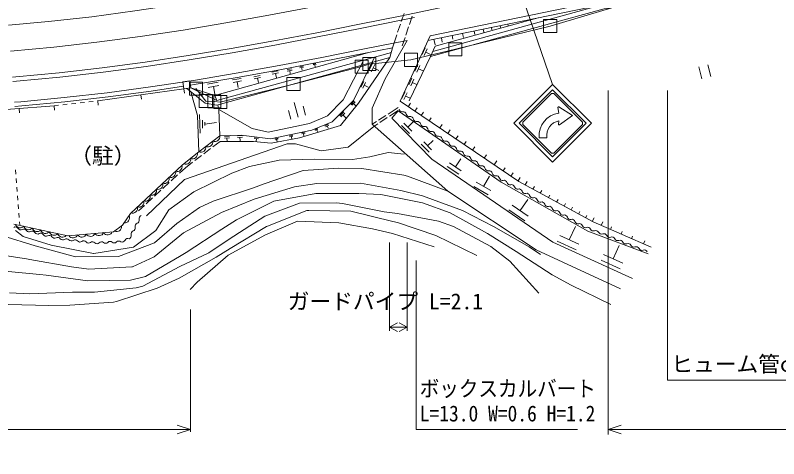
# Model space of a CAD drawing. Units: millimetres, scale not verified. Extents: x -1410926 to 2976274, y -4077725 to 380000.
# Drawn here: x 272966 to 360769, y 212206 to 263232 of the extents above; entities that cross this region are included whole.
import ezdxf
from ezdxf.enums import TextEntityAlignment as Align

# ---------------------------------------------------------------- set-up
doc = ezdxf.new("R2010")
doc.units = ezdxf.units.MM
doc.header["$LTSCALE"] = 1000
doc.linetypes.add('CHAIN', pattern=[18.5, 12, -1.5, 3.5, -1.5])
for name, color, linetype, lineweight in [('M-BGD', 7, 'Continuous', 13), ('M-BMK', 2, 'CHAIN', 13), ('M-BMK-ROW', 30, 'Continuous', 13), ('M-STR-HTXT', 7, 'Continuous', 13), ('M-STR-STRC', 7, 'Continuous', 13)]:
    doc.layers.add(name, color=color, linetype=linetype, lineweight=lineweight)
doc.styles.add('ＭＳ ゴシック', font='')
doc.styles.get('ＭＳ ゴシック').set_extended_font_data('MS Gothic')

msp = doc.modelspace()

# ---------------------------------------------------------------- linework, layer by layer
at = {"layer": 'M-BGD'}
for p, q in [((320410, 260319), (340609, 264470)), ((320668, 260883), (341031, 265067)), ((340577, 264462), (320990, 259081)), ((317354, 262502), (317674, 263450)), ((318301, 262182), (318621, 263129)), ((333104, 262928), (321274, 259677)), ((316938, 261271), (317258, 262218)), ((317885, 260950), (318205, 261898)), ((327730, 261823), (327788, 261543)), ((328740, 262031), (328799, 261745)), ((329610, 262210), (329641, 262056)), ((316337, 259492), (316842, 260986)), ((323211, 260895), (323295, 260486)), ((324414, 261142), (324511, 260671)), ((325750, 261416), (325834, 261007)), ((326793, 261631), (326867, 261270)), ((317469, 259719), (317789, 260666)), ((321114, 260464), (321244, 259834)), ((321972, 260640), (322073, 260148)), ((319762, 258700), (320109, 259467)), ((319992, 258596), (320339, 259363)), ((321274, 259677), (320706, 258484)), ((296130, 252903), (316027, 258388)), ((296139, 253424), (316223, 258961)), ((320165, 258979), (320702, 258736)), ((305674, 257293), (306084, 257370)), ((307225, 257607), (307550, 257664)), ((307242, 257510), (307567, 257566)), ((307405, 257538), (307444, 257311)), ((313644, 256866), (314097, 257764)), ((313914, 256730), (314367, 257628)), ((318927, 256788), (319275, 257555)), ((319157, 256684), (319505, 257451)), ((351589, 257287), (351928, 255929)), ((352607, 257542), (352946, 256183)), ((302460, 256685), (303200, 256849)), ((302510, 256463), (303250, 256627)), ((302880, 256545), (302994, 256027)), ((304221, 256980), (304767, 257085)), ((304253, 256816), (304798, 256921)), ((304526, 256868), (304599, 256487)), ((305697, 257170), (306107, 257247)), ((305902, 257208), (305956, 256921)), ((314140, 257179), (314769, 256862)), ((319331, 257067), (319868, 256824)), ((295062, 255296), (296313, 255535)), ((297955, 255790), (298930, 255962)), ((298007, 255497), (298981, 255670)), ((298494, 255584), (298615, 254902)), ((300392, 256146), (301132, 256310)), ((300441, 255924), (301181, 256088)), ((300811, 256006), (300926, 255488)), ((312723, 254956), (313063, 255613)), ((312920, 254854), (313260, 255511)), ((318213, 255233), (318561, 256000)), ((318443, 255129), (318791, 255895)), ((318617, 255512), (319153, 255268)), ((282443, 253368), (292356, 254769)), ((292356, 254769), (292401, 254503)), ((292356, 254769), (292426, 254274)), ((292356, 254769), (292426, 254274)), ((296139, 253424), (293147, 254889)), ((295134, 254921), (296385, 255160)), ((295759, 255040), (295927, 254164)), ((313090, 255182), (313551, 254944)), ((287400, 254069), (287470, 253574)), ((295921, 254017), (296139, 253424)), ((317442, 253659), (317789, 254425)), ((317672, 253554), (318019, 254321)), ((317845, 253938), (318382, 253694)), ((277451, 252826), (277948, 252880)), ((278445, 252934), (278942, 252988)), ((279439, 253042), (279936, 253096)), ((280433, 253150), (280930, 253204)), ((281427, 253258), (281924, 253312)), ((282421, 253366), (282443, 253368)), ((282443, 253368), (282513, 252873)), ((305510, 251513), (305037, 253197)), ((311563, 252981), (311931, 253371)), ((311680, 252871), (312048, 253260)), ((311864, 253065), (312137, 252808)), ((318164, 252708), (318432, 253105)), ((273410, 252515), (273448, 252016)), ((277451, 252826), (277489, 252327)), ((304668, 251276), (304384, 252286)), ((306353, 251750), (306068, 252760)), ((310288, 251675), (310750, 252123)), ((316995, 252626), (315835, 251870)), ((316987, 252263), (315999, 251619)), ((318924, 252195), (319190, 252589)), ((319660, 251697), (319918, 252080)), ((294151, 251807), (294214, 249679)), ((294500, 251177), (294495, 250231)), ((310422, 251536), (310885, 251984)), ((310653, 251760), (310967, 251436)), ((315584, 251706), (314746, 251160)), ((315748, 251455), (314910, 250909)), ((320551, 251095), (320787, 251444)), ((294760, 250930), (294770, 250549)), ((294766, 250720), (296122, 250879)), ((308583, 250526), (308965, 250711)), ((308639, 250411), (309021, 250596)), ((308830, 250504), (308960, 250236)), ((314495, 250996), (314027, 250691)), ((314659, 250745), (314191, 250440)), ((318296, 249626), (317385, 250544)), ((318571, 249899), (317661, 250817)), ((318116, 250358), (318759, 250995)), ((321785, 250261), (322052, 250658)), ((298513, 249352), (299084, 249381)), ((304497, 249362), (304870, 249444)), ((305892, 249706), (306265, 249788)), ((305917, 249594), (306290, 249676)), ((306104, 249635), (306161, 249374)), ((307436, 250047), (307730, 250217)), ((307487, 249959), (307781, 250129)), ((307634, 250044), (307753, 249838)), ((322710, 249636), (322990, 250049)), ((323646, 249003), (323897, 249374)), ((294082, 247524), (296488, 249361)), ((295673, 248082), (296512, 248721)), ((297022, 249282), (297592, 249310)), ((297030, 249110), (297601, 249139)), ((297316, 249125), (297336, 248726)), ((298522, 249181), (299092, 249210)), ((298807, 249196), (298827, 248796)), ((300453, 249050), (300928, 249029)), ((300459, 249193), (300935, 249172)), ((300691, 249040), (300676, 248707)), ((302817, 249028), (303190, 249110)), ((302841, 248916), (303214, 248998)), ((303028, 248957), (303085, 248696)), ((304522, 249250), (304895, 249333)), ((304708, 249291), (304766, 249030)), ((320847, 247741), (319936, 248659)), ((320391, 248200), (321034, 248837)), ((324582, 248371), (324803, 248699)), ((294639, 247293), (295434, 247900)), ((320571, 247468), (319661, 248386)), ((325549, 247718), (325805, 248097)), ((292184, 246016), (294082, 247524)), ((293605, 246505), (294401, 247112)), ((323582, 245787), (324211, 246731)), ((326895, 246808), (327148, 247183)), ((286218, 240442), (292184, 246016)), ((292528, 245684), (293367, 246324)), ((324256, 245338), (322908, 246236)), ((328059, 246022), (328362, 246470)), ((272999, 245463), (273038, 244964)), ((291859, 245069), (292528, 245684)), ((323987, 244933), (322639, 245832)), ((329092, 245323), (329323, 245664)), ((329974, 244727), (330229, 245105)), ((273076, 244466), (273114, 243967)), ((290902, 244189), (291638, 244866)), ((326815, 243547), (327494, 244718)), ((330787, 244178), (331043, 244555)), ((331615, 243714), (331824, 244097)), ((273153, 243469), (273191, 242970)), ((289945, 243309), (290681, 243986)), ((327360, 242561), (325688, 243531)), ((327651, 243062), (325979, 244033)), ((332499, 243231), (332668, 243541)), ((273229, 242472), (273268, 241973)), ((288988, 242429), (289724, 243106)), ((333351, 242765), (333522, 243078)), ((334299, 242247), (334451, 242524)), ((273306, 241475), (273344, 240976)), ((288031, 241549), (288767, 242226)), ((331029, 240754), (331907, 242039)), ((335221, 241743), (335385, 242042)), ((336079, 241274), (336235, 241559)), ((287141, 240730), (287810, 241346)), ((331570, 239576), (329734, 240831)), ((331947, 240126), (330111, 241381)), ((336890, 240831), (337058, 241138)), ((337750, 240360), (337906, 240645)), ((273383, 240478), (273421, 239979)), ((285295, 239062), (286218, 240442)), ((338551, 239922), (338710, 240212)), ((339316, 239504), (339554, 239940)), ((272810, 239215), (278993, 237862)), ((273459, 239480), (273491, 239066)), ((284278, 238318), (285295, 239062)), ((336681, 237392), (337378, 238928)), ((340345, 239045), (340530, 239470)), ((341419, 238578), (341550, 238880)), ((278993, 237862), (284278, 238318)), ((342643, 238045), (342771, 238340)), ((337479, 236236), (335286, 237232)), ((337778, 236894), (335584, 237890)), ((343837, 237526), (343965, 237821)), ((345219, 236924), (345377, 237286)), ((341732, 235203), (342429, 236738)), ((342828, 234705), (340635, 235700)), ((342530, 234047), (340336, 235042))]:
    msp.add_line(p, q, dxfattribs=at)
for points in [[(378371, 270353), (340709, 263980), (320706, 258484), (318282, 253390)], [(318867, 262965), (317537, 262692), (312636, 261701), (307731, 260733), (302818, 259802), (297897, 258919), (292965, 258097), (288022, 257347), (283066, 256683), (278098, 256116), (273120, 255659), (272683, 255624)], [(320668, 260884), (317224, 253343), (330870, 244122), (339415, 239450), (346116, 236534)], [(318020, 260342), (313119, 259351), (308214, 258384), (303301, 257452), (298380, 256568), (293448, 255744), (288505, 254992), (283550, 254324), (278583, 253753), (273605, 253290), (272870, 253231)], [(318020, 260342), (315510, 255911), (314028, 252549), (314027, 250691), (316712, 248316), (322724, 243001), (332854, 236246), (342571, 231739)], [(316337, 259492), (313220, 258861), (308314, 257894), (303402, 256962), (298481, 256079), (293549, 255254), (293102, 255186)], [(316337, 259492), (316027, 258388), (312443, 253104), (310379, 250566), (305648, 249148), (302385, 248525), (300363, 248692), (296512, 248721)], [(293147, 254889), (295921, 254017), (313480, 258914)], [(296364, 252396), (296488, 249361), (298946, 249452), (302331, 249030), (307070, 250010), (309415, 250979), (311861, 253406), (314264, 258421)], [(296272, 252938), (296364, 252396), (300210, 250215), (302054, 249781), (306820, 250778), (308860, 251650), (310695, 253513), (313054, 258087)], [(207019, 257027), (212687, 256242), (222853, 254478), (232498, 253270), (241075, 252406), (248814, 251941), (258179, 251763), (267349, 252049), (277451, 252826)], [(292311, 255066), (288606, 254502), (283651, 253833), (278684, 253260), (273706, 252796), (272909, 252733)], [(292683, 254819), (294817, 253113), (296130, 252903)], [(293172, 254428), (293928, 251697), (294082, 247524)], [(343970, 232957), (334783, 237133), (320878, 246673), (316285, 251403), (316993, 252253), (328835, 244029), (338814, 238401), (345754, 235767)], [(314191, 250440), (311252, 248046), (308152, 247624), (305188, 248450), (304236, 248425), (292439, 244339), (288075, 240152)], [(272979, 238478), (273878, 237790), (277109, 236786), (281959, 235838), (282010, 235837), (286582, 236555), (289134, 238448), (290619, 240861), (293513, 242914), (297889, 245078), (299902, 245829), (303313, 246560), (307333, 246677), (311747, 246652), (313732, 246956), (315863, 247440), (317684, 247247)], [(322724, 243001), (318094, 244715), (317636, 244837), (312818, 245593), (310183, 245645), (306078, 245387), (301482, 243795), (300357, 243368), (295743, 241851), (294136, 241097), (291560, 239256), (288977, 237062), (284851, 235478), (279892, 235423), (275239, 236688), (271527, 237847), (267235, 238555), (262350, 238477), (261353, 238484), (257051, 238827), (252386, 239818), (251414, 240082)], [(269186, 235962), (274259, 235197), (274628, 235139), (279433, 234271), (281435, 234023), (286357, 234269), (286448, 234292), (288940, 235441), (292324, 238202), (296682, 240527), (300424, 242056), (305086, 243508), (307641, 243857), (312679, 243898), (317290, 243086), (319785, 242453), (324412, 240775), (327981, 238924), (332056, 236575), (333380, 235722)], [(341444, 229957), (336905, 232161), (334697, 233376), (330576, 236065), (327291, 238140), (322971, 240481), (319807, 241660), (315019, 242608), (312493, 242713), (307522, 242717), (302717, 241855), (298420, 239694), (296728, 238635), (292635, 235936), (292059, 235601), (287940, 233189), (286231, 232746), (281312, 232680), (276521, 233330), (275773, 233408), (270496, 233898)], [(333172, 231245), (329832, 234954), (327660, 236626), (323377, 238939), (321657, 239560), (316907, 240413), (315399, 240634), (310581, 241568), (309925, 241640), (305663, 241630), (301654, 240127), (297583, 237458), (295231, 235912), (291893, 234312), (287622, 232079), (286874, 231862), (282062, 231390), (279537, 231359), (274649, 231188), (272317, 231298)], [(326055, 235607), (321321, 237896), (316925, 239378), (316383, 239518), (311559, 240694), (306719, 240786), (306514, 240757), (301959, 238961), (301870, 238916), (297698, 236403), (296059, 235417), (291815, 232975), (289267, 231817), (284601, 230297), (284277, 230213)], [(321159, 236596), (316363, 238110), (314031, 238662), (310192, 239357), (305439, 239537), (301734, 237965), (297463, 235642), (293878, 232525), (293063, 231669)], [(284277, 230213), (279245, 229892), (276808, 229852), (272174, 229956), (269824, 230094)]]:
    msp.add_lwpolyline(points, dxfattribs=at)
msp.add_lwpolyline([(293027, 255680), (292236, 255560), (292356, 254769), (293147, 254889)], close=True, dxfattribs=at)
for centre, radius, start, end in [((782674, -1884125), 2193600, 101.6122, 101.6122), ((317455, 252497), 362, 191.90016, 279.1058), ((317570, 251781), 362, 11.90016, 99.1058), ((318280, 251930), 362, 191.90016, 279.1058), ((318395, 251214), 362, 11.90016, 99.1058), ((319105, 251363), 362, 191.90016, 279.1058), ((319220, 250647), 362, 11.90016, 99.1058), ((319930, 250796), 362, 191.90016, 279.1058), ((320045, 250080), 362, 11.90016, 99.1058), ((320755, 250229), 362, 191.90016, 279.1058), ((320870, 249513), 362, 11.90016, 99.1058), ((321580, 249662), 362, 191.90016, 279.1058), ((295123, 248654), 567, 245.43597, 9.29099), ((295918, 249261), 567, 245.43597, 9.29099), ((321695, 248947), 362, 11.90016, 99.1058), ((322405, 249095), 362, 191.90016, 279.1058), ((322520, 248380), 362, 11.90016, 99.1058), ((294328, 248047), 567, 245.43597, 9.29099), ((323230, 248529), 362, 191.90016, 279.1058), ((323345, 247813), 362, 11.90016, 99.1058), ((324055, 247962), 362, 191.90016, 279.1058), ((324170, 247246), 362, 11.90016, 99.1058), ((292576, 246668), 567, 246.53833, 10.39335), ((293359, 247290), 567, 246.53833, 10.39335), ((324880, 247395), 362, 191.90016, 279.1058), ((324995, 246679), 362, 11.90016, 99.1058), ((325705, 246828), 362, 191.90016, 279.1058), ((291576, 245813), 567, 251.12674, 14.98176), ((325820, 246112), 362, 11.90016, 99.1058), ((326530, 246261), 362, 191.90016, 279.1058), ((326645, 245545), 362, 11.90016, 99.1058), ((290846, 245130), 567, 251.12674, 14.98176), ((327355, 245694), 362, 191.90016, 279.1058), ((327470, 244978), 362, 11.90016, 99.1058), ((328180, 245127), 362, 191.90016, 279.1058), ((290115, 244448), 567, 251.12674, 14.98176), ((328295, 244411), 362, 11.90016, 99.1058), ((328998, 244588), 362, 196.53989, 283.74553), ((329170, 243884), 362, 16.53989, 103.74553), ((288654, 243082), 567, 251.12674, 14.98176), ((289384, 243765), 567, 251.12674, 14.98176), ((329866, 244090), 362, 196.53989, 283.74553), ((330038, 243386), 362, 16.53989, 103.74553), ((330734, 243592), 362, 196.53989, 283.74553), ((330906, 242888), 362, 16.53989, 103.74553), ((287923, 242400), 567, 251.12674, 14.98176), ((331602, 243093), 362, 196.53989, 283.74553), ((331774, 242389), 362, 16.53989, 103.74553), ((332470, 242595), 362, 196.53989, 283.74553), ((287192, 241717), 567, 251.12674, 14.98176), ((332642, 241891), 362, 16.53989, 103.74553), ((333338, 242097), 362, 196.53989, 283.74553), ((333511, 241393), 362, 16.53989, 103.74553), ((334206, 241598), 362, 196.53989, 283.74553), ((286461, 241034), 567, 251.12674, 14.98176), ((334379, 240894), 362, 16.53989, 103.74553), ((335075, 241100), 362, 196.53989, 283.74553), ((335247, 240396), 362, 16.53989, 103.74553), ((285535, 239900), 567, 264.31018, 28.16521), ((286872, 239642), 362, 288.67051, 15.87615), ((287569, 239840), 362, 108.67051, 195.87615), ((335943, 240602), 362, 196.53989, 283.74553), ((336115, 239898), 362, 16.53989, 103.74553), ((336811, 240103), 362, 196.53989, 283.74553), ((336983, 239399), 362, 16.53989, 103.74553), ((272979, 238513), 362, 32.49109, 119.69673), ((273516, 239333), 567, 195.72851, 319.58354), ((274493, 239119), 567, 195.72851, 319.58354), ((284629, 238905), 567, 244.2347, 8.08972), ((286406, 238756), 362, 288.67051, 15.87615), ((287103, 238954), 362, 108.67051, 195.87615), ((337679, 239605), 362, 196.53989, 283.74553), ((337851, 238901), 362, 16.53989, 103.74553), ((338530, 239154), 362, 204.49905, 291.70469), ((338798, 238480), 362, 24.49905, 111.70469), ((273592, 238902), 362, 212.49109, 299.69673), ((273951, 238272), 362, 32.49109, 119.69673), ((274564, 238661), 362, 212.49109, 299.69673), ((274923, 238032), 362, 32.49109, 119.69673), ((275470, 238906), 567, 195.72851, 319.58354), ((275535, 238421), 362, 212.49109, 299.69673), ((275894, 237791), 362, 32.49109, 119.69673), ((276447, 238692), 567, 195.72851, 319.58354), ((276507, 238180), 362, 212.49109, 299.69673), ((277424, 238478), 567, 195.72851, 319.58354), ((278401, 238264), 567, 195.72851, 319.58354), ((279620, 238183), 567, 213.0074, 336.86243), ((280616, 238269), 567, 213.0074, 336.86243), ((281612, 238355), 567, 213.0074, 336.86243), ((282609, 238442), 567, 213.0074, 336.86243), ((283605, 238528), 567, 213.0074, 336.86243), ((285940, 237870), 362, 288.67051, 15.87615), ((286638, 238068), 362, 108.67051, 195.87615), ((339458, 238781), 362, 204.49905, 291.70469), ((339726, 238107), 362, 24.49905, 111.70469), ((340387, 238407), 362, 204.49905, 291.70469), ((340655, 237734), 362, 24.49905, 111.70469), ((276866, 237550), 362, 32.49109, 119.69673), ((277479, 237940), 362, 212.49109, 299.69673), ((277838, 237310), 362, 32.49109, 119.69673), ((278423, 237736), 362, 219.71305, 306.91869), ((278859, 237156), 362, 39.71305, 126.91869), ((279418, 237619), 362, 219.71305, 306.91869), ((279853, 237040), 362, 39.71305, 126.91869), ((280412, 237503), 362, 219.71305, 306.91869), ((280847, 236923), 362, 39.71305, 126.91869), ((281406, 237386), 362, 219.71305, 306.91869), ((281841, 236807), 362, 39.71305, 126.91869), ((282882, 236809), 362, 48.88061, 136.08625), ((283360, 237355), 362, 228.88061, 316.08625), ((283882, 236852), 362, 48.88061, 136.08625), ((284360, 237398), 362, 228.88061, 316.08625), ((284882, 236895), 362, 48.88061, 136.08625), ((285261, 237503), 362, 247.34236, 334.548), ((285916, 237191), 362, 67.34236, 154.548), ((341316, 238034), 362, 204.49905, 291.70469), ((341584, 237360), 362, 24.49905, 111.70469), ((342245, 237661), 362, 204.49905, 291.70469), ((342513, 236987), 362, 24.49905, 111.70469), ((343173, 237287), 362, 204.49905, 291.70469), ((282360, 237311), 362, 228.88061, 316.08625), ((343442, 236614), 362, 24.49905, 111.70469), ((344102, 236914), 362, 204.49905, 291.70469), ((344370, 236240), 362, 24.49905, 111.70469), ((345031, 236541), 362, 204.49905, 291.70469), ((345299, 235867), 362, 24.49905, 111.70469)]:
    msp.add_arc(centre, radius, start, end, dxfattribs=at)
at = {"layer": 'M-BMK'}
msp.add_lwpolyline([(321731, 267124), (316833, 266120), (311932, 265128), (307027, 264160), (302114, 263229), (297193, 262347), (292260, 261527), (287316, 260781), (282360, 260122), (277392, 259562), (272412, 259114)], dxfattribs=at)
at = {"layer": 'M-BMK-ROW'}
for p, q in [((335231, 262732), (333731, 262732)), ((333731, 262732), (333731, 261232)), ((335231, 261232), (335231, 262732)), ((333731, 261232), (335231, 261232)), ((324331, 260065), (322831, 260065)), ((322831, 260065), (322831, 258565)), ((324331, 258565), (324331, 260065)), ((314424, 258363), (312924, 258363)), ((312924, 258363), (312924, 256863)), ((314424, 256863), (314424, 258363)), ((319223, 258855), (317723, 258855)), ((317723, 258855), (317723, 257355)), ((319223, 257355), (319223, 258855)), ((322831, 258565), (324331, 258565)), ((313550, 258074), (312050, 258074)), ((312050, 258074), (312050, 256574)), ((313550, 256574), (313550, 258074)), ((317723, 257355), (319223, 257355)), ((312050, 256574), (313550, 256574)), ((312924, 256863), (314424, 256863)), ((294500, 255547), (293000, 255547)), ((293000, 255547), (293000, 254047)), ((294500, 254047), (294500, 255547)), ((305714, 256070), (304214, 256070)), ((304214, 256070), (304214, 254570)), ((305714, 254570), (305714, 256070)), ((293000, 254047), (294500, 254047)), ((295631, 254106), (294131, 254106)), ((294131, 254106), (294131, 252606)), ((296623, 254066), (295123, 254066)), ((295123, 254066), (295123, 252566)), ((295631, 252606), (295631, 254106)), ((297294, 253994), (295794, 253994)), ((295794, 253994), (295794, 252494)), ((296623, 252566), (296623, 254066)), ((297294, 252494), (297294, 253994)), ((304214, 254570), (305714, 254570)), ((294131, 252606), (295631, 252606)), ((295123, 252566), (296623, 252566)), ((295794, 252494), (297294, 252494))]:
    msp.add_line(p, q, dxfattribs=at)
msp.add_lwpolyline([(293750, 254797), (294881, 253356), (295873, 253316), (296544, 253244), (304964, 255320), (312800, 257324), (313674, 257613), (318473, 258105), (323581, 259315), (334481, 261982), (341560, 264086), (353962, 266027), (373573, 269088)], dxfattribs=at)
at = {"layer": 'M-STR-HTXT'}
for p, q in [((341151, 215001), (341151, 254580)), ((316020, 237085), (316020, 226929)), ((318020, 237085), (318020, 226929)), ((293102, 215289), (293102, 229360)), ((316020, 227328), (316920, 227828)), ((318020, 227328), (317120, 227828)), ((316020, 227328), (318020, 227328)), ((316020, 227328), (316920, 226828)), ((318020, 227328), (317120, 226828)), ((293102, 215565), (291602, 216065)), ((341151, 215565), (342651, 216065)), ((66972, 215565), (293102, 215565)), ((293102, 215565), (291602, 215065)), ((341151, 215565), (557163, 215565)), ((341151, 215565), (342651, 215065))]:
    msp.add_line(p, q, dxfattribs=at)
for points in [[(347982, 254580), (347982, 221253), (378123, 221253)], [(319058, 235025), (319058, 215565), (337622, 215565)]]:
    msp.add_lwpolyline(points, dxfattribs=at)
at = {"layer": 'M-STR-STRC'}
for p, q in [((331305, 265319), (334770, 255254)), ((334622, 254215), (331355, 250948)), ((335382, 252623), (335493, 251972)), ((335474, 252685), (337036, 251684)), ((335537, 250623), (337036, 251684)), ((330315, 250800), (334770, 246345)), ((330909, 250800), (334770, 246939)), ((335443, 250679), (335493, 251080)), ((333221, 249134), (334111, 249134))]:
    msp.add_line(p, q, dxfattribs=at)
for points in [[(321127, 270063), (316229, 269058), (311329, 268065), (306423, 267097), (301510, 266167), (296589, 265286), (291656, 264468), (286712, 263725), (281755, 263070), (276786, 262516), (272179, 262105)], [(322335, 264186), (317436, 263182), (312536, 262190), (307630, 261223), (302718, 260292), (297796, 259409), (292864, 258587), (287921, 257838), (282965, 257174), (277997, 256608), (273018, 256152), (272645, 256123)], [(334770, 246345), (339225, 250800), (334770, 255254), (330315, 250800)], [(334770, 246939), (338631, 250800), (334770, 254660), (330909, 250800)], [(331355, 250948), (331355, 250651), (334622, 247384), (334919, 247384), (338186, 250651), (338186, 250948), (334919, 254215), (334622, 254215)]]:
    msp.add_lwpolyline(points, dxfattribs=at)
for centre, radius, start, end in [((335441, 252634), 60.4, 57.38076, 189.69095), ((335795, 249403), 2587, 96.70317, 185.95551), ((335795, 249403), 1705, 100.20397, 189.06004), ((335503, 250672), 60.4, 172.87498, 305.31121)]:
    msp.add_arc(centre, radius, start, end, dxfattribs=at)

# ---------------------------------------------------------------- texts
at = {"layer": 'M-BGD', "style": 'ＭＳ ゴシック'}
msp.add_text('（駐）', height=1833, dxfattribs=at).set_placement((279288, 245591), align=Align.BOTTOM_LEFT)
at = {"layer": 'M-STR-HTXT', "style": 'ＭＳ ゴシック'}
msp.add_text('ガードパイプ L=2.1', height=1833, dxfattribs=at).set_placement((315535, 228849), align=Align.BOTTOM_CENTER)
msp.add_text('ヒューム管φ300 L=11.0', height=1833, dxfattribs=at).set_placement((348405, 221633), align=Align.BOTTOM_LEFT)
at = {"layer": 'M-STR-HTXT', "style": 'ＭＳ ゴシック', "width": 0.9}
for s, p in [('ボックスカルバート', (319482, 218815)), ('L=13.0 W=0.6 H=1.2', (319482, 215946))]:
    msp.add_text(s, height=1833, dxfattribs=at).set_placement(p, align=Align.BOTTOM_LEFT)

doc.saveas('drawing.dxf')
